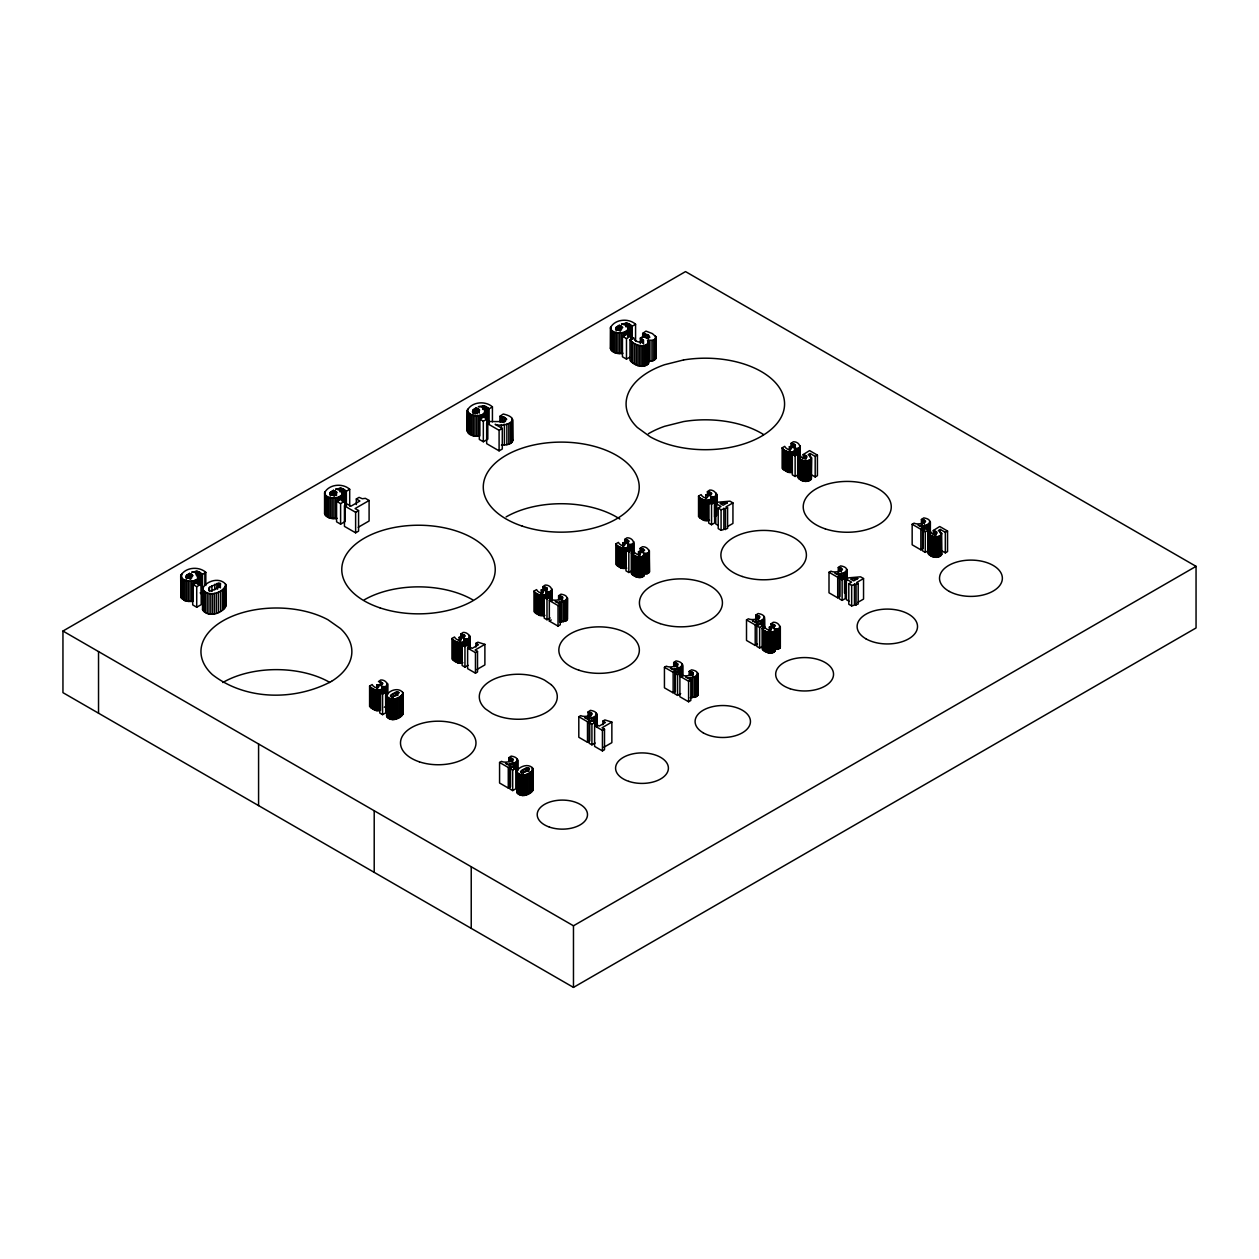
<?xml version="1.0" encoding="UTF-8"?>
<svg xmlns="http://www.w3.org/2000/svg" width="1259" height="1259" viewBox="0 0 1259 1259"><rect width="100%" height="100%" fill="white"/><g stroke="black" fill="none" stroke-linecap="round" stroke-linejoin="round"><path stroke-width="1.5" d="M382.39 692.245L381.807 686.312C390.558 688.657 387.473 679.561 380.769 679.97L378.487 681.575C386.828 683.448 381.556 684.849 376.834 684.833L376.834 688.579M464.744 644.702L464.162 638.769C472.912 641.099 469.827 632.018 463.123 632.427L460.825 634.032L460.825 637.762M542.881 590.392L542.881 586.663L545.178 585.057C551.867 584.648 554.967 593.729 546.217 591.384C548.436 597.632 535.61 595.46 533.989 591.116L536.554 589.621C537.436 592.06 542.802 594.799 543.432 591.384L541.244 589.92L541.244 593.65M624.716 543.148L624.716 539.419L626.998 537.813C633.702 537.404 636.786 546.485 628.036 544.156C630.255 550.388 617.429 548.216 615.824 543.872L618.389 542.393C619.255 544.817 624.621 547.555 625.251 544.14L623.063 542.676L623.063 546.422M640.327 343.676L640.327 338.073C649.628 342.81 634.394 344.195 633.655 337.648L629.988 339.757L629.988 360.31C633.922 365.519 643.853 369.202 648.527 363.269L648.574 342.165L647.441 340.166L652.854 340.308L655.278 339.017L655.892 336.798L652.414 333.604L645.961 331.101L642.688 333.399L642.688 337.144M648.527 363.269L648.574 342.165M640.17 552.072L640.17 548.342L642.452 546.736C649.156 546.327 652.241 555.424 643.491 553.079C645.71 559.326 632.884 557.139 631.278 552.795L633.844 551.316C634.709 553.74 640.076 556.478 640.721 553.063L638.518 551.599L638.518 555.345M631.278 552.795L631.278 573.333C633.324 577.236 643.727 580.021 643.994 574.277M707.416 495.401L707.416 491.655L709.714 490.05C716.418 489.641 719.503 498.737 710.753 496.392C712.972 502.64 700.146 500.468 698.54 496.109L701.106 494.63C701.971 497.069 707.338 499.792 707.967 496.392L705.78 494.929L705.78 498.658M770.98 627.596L770.98 623.866L773.262 622.261C779.966 621.852 783.051 630.932 774.301 628.603C776.52 634.835 763.694 632.663 762.088 628.32L764.654 626.84C765.519 629.264 770.886 632.002 771.531 628.587L769.328 627.124L769.328 630.869M762.088 628.32L762.088 648.857C764.134 652.76 774.537 655.546 774.804 649.801M791.03 447.134L791.03 443.388L793.312 441.783C800.016 441.374 803.1 450.47 794.366 448.125C796.569 454.373 783.759 452.201 782.138 447.842L784.703 446.363C785.569 448.802 790.935 451.525 791.581 448.125L789.377 446.662L789.377 450.392M499.902 416.351L503.27 414.022C522.627 418.397 506.307 428.107 495.117 424.33L502.294 428.469L502.294 449.007L499.099 450.848L486.666 443.672L486.666 423.134L489.436 421.545L503.033 421.576L506.732 419.278L504.025 417.17L499.902 416.351L499.902 421.954M501.428 445.135C505.174 444.931 511.784 445.041 512.712 440.351L512.712 419.814M508.825 757.713L511.185 756.092C523.886 758.091 513.326 766.904 505.488 763.3L510.509 766.196L510.509 786.749L508.274 788.04L499.571 783.019L499.571 762.466L501.507 761.349C505.803 763.867 519.888 759.57 508.825 757.713L508.825 761.459M558.603 595.79L560.947 594.169C573.648 596.168 563.088 604.981 555.25 601.377L560.271 604.273L560.271 624.81L558.036 626.101L549.333 621.08L549.333 600.543L551.269 599.426C555.565 601.928 569.65 597.632 558.603 595.79L558.603 599.536M559.657 601.566L559.657 622.103L565.999 620.907L567.368 618.169M588.063 711.98L590.424 710.344C603.124 712.358 592.564 721.155 584.711 717.567L589.731 720.463L589.731 741L587.497 742.291L578.81 737.27L578.81 716.733L580.729 715.616C585.042 718.118 599.127 713.822 588.063 711.98L588.063 717.583M673.707 662.533L676.052 660.912C688.752 662.911 678.192 671.708 670.355 668.12L675.375 671.016L675.375 691.553L673.14 692.843L664.437 687.823L664.437 667.286L666.373 666.168C670.669 668.671 684.754 664.374 673.707 662.533L673.707 666.263M690.215 697.769L696.573 696.573L697.927 693.835M838.274 567.526L840.619 565.889C853.334 567.903 842.759 576.701 834.922 573.113L839.942 576.008L839.942 596.546L837.707 597.836L829.004 592.816L829.004 572.278L830.94 571.161C835.252 573.663 849.321 569.367 838.274 567.526L838.274 573.128M921.415 519.511L923.776 517.89C936.476 519.888 925.9 528.701 918.063 525.097L923.083 527.993L923.083 548.546L920.848 549.837L912.161 544.801L912.161 524.263L914.081 523.146C918.393 525.648 932.478 521.368 921.415 519.511L921.415 525.113M225.487 584.019L225.88 585.073C222.843 593.257 207.593 597.647 202.526 588.976C205.595 581.013 219.271 576.89 225.487 584.019L225.88 605.626C222.843 613.794 207.593 618.185 202.526 609.513L203.187 607.326M402.062 712.059L403.006 713.538C400.881 719.251 390.211 722.336 386.655 716.261L387.3 685.51M516.804 770.886L516.741 771.657C520.297 777.732 530.968 774.647 533.092 768.919C529.52 762.923 520.014 765.944 516.804 770.886L516.741 792.194C520.297 798.269 530.968 795.184 533.092 789.472L532.164 787.992L532.164 767.455M403.006 692.985C400.881 698.714 390.211 701.798 386.655 695.723C388.732 689.979 399.481 686.91 403.006 692.985L402.927 714.294M202.526 609.513L202.494 574.293L197.112 571.256L191.73 572.137C198.859 571.35 201.251 580.053 193.209 580.808L193.209 601.346L185.12 600.811L180.855 597.364L180.698 575.898C184.947 567.211 198.843 565.936 205.815 572.373L205.815 585.435M180.966 574.749L180.855 597.364M337.082 518.283C332.706 519.322 325.987 518.252 324.57 513.373L324.57 492.82C328.835 484.148 342.731 482.874 349.703 489.295L349.703 506.102M324.57 513.373L325.625 511.06M489.106 423.748L489.106 408.813L483.724 405.791L478.341 406.673C485.47 405.87 487.863 414.589 479.821 415.344L479.821 435.882C475.446 436.92 468.726 435.85 467.309 430.956L467.309 410.418C471.558 401.747 485.455 400.472 492.426 406.893L492.426 421.828M467.309 430.956L467.577 409.285M622.969 353.228C618.578 354.267 611.874 353.212 610.442 348.318L610.442 327.781C614.707 319.094 628.603 317.835 635.575 324.255L635.575 341.047M610.442 348.318L611.496 346.005M648.574 362.702L647.441 360.703L652.854 360.845L656.049 358.123L655.892 336.798M643.491 573.616L647.283 573.711L649.518 571.806L649.109 550.183M774.301 649.14L778.093 649.235L780.328 647.331L780.328 626.793M803.179 458.323L803.179 454.578C812.244 456.608 802.424 461.549 800.283 455.38L797.702 456.875L797.702 477.413C800.74 481.394 807.664 483.173 811.331 479.128L811.536 457.946L808.184 454.641L810.151 453.508L815.187 456.419L817.421 455.128L817.421 475.666L815.187 476.956L811.835 475.021M811.331 479.128L811.457 457.3M927.663 524.61L927.836 553.315C930.81 557.422 938.773 559.342 941.685 554.385L941.59 533.218L938.317 530.558L940.284 529.425L945.32 532.321L947.555 531.03L947.555 551.568L945.32 552.858L940.284 549.963M382.563 688.106C379.289 692.261 372.349 689.68 369.595 686.029L372.16 684.55C373.026 686.973 378.392 689.712 379.022 686.297L376.834 684.833M464.917 640.563C461.644 644.718 454.688 642.137 451.95 638.486L454.515 637.007C455.38 639.43 460.747 642.169 461.376 638.754L459.189 637.29L459.189 641.036M648.527 342.731C643.853 348.664 633.922 344.982 629.988 339.757M689.161 671.456C700.209 673.297 686.139 677.594 681.827 675.092L679.891 676.209L679.891 696.746L688.594 701.767L690.829 700.476L690.829 679.939L685.809 677.043C693.646 680.631 704.222 671.834 691.506 669.835L689.161 671.456L689.161 675.186M757.446 644.167L755.211 645.458L746.508 640.438L746.508 619.9L755.211 624.92L757.446 623.63L752.426 620.734C760.263 624.338 770.823 615.525 758.123 613.526L755.778 615.147L755.778 620.75M180.966 595.302L181.737 573.585M186.395 575.473L185.844 577.314L188.582 578.274L193.036 575.599L189.527 573.396L186.395 575.473L186.395 579.203M330.267 492.395L329.732 494.236L332.455 495.212L336.908 492.521L333.415 490.318L330.267 492.395L330.267 496.14M473.006 409.993L472.455 411.835L475.194 412.81L479.648 410.119L476.138 407.916L473.006 409.993L473.006 413.739M616.139 327.356L615.604 329.197L618.326 330.157L622.78 327.482L619.286 325.278L616.139 327.356L616.139 331.086M714.53 496.502L714.53 517.04L716.623 515.655L716.67 494.032M797.702 456.875C800.74 460.857 807.664 462.635 811.331 458.575M933.312 534.225L933.312 530.495C942.377 532.526 932.557 537.467 930.417 531.282L927.836 532.777C930.81 536.885 938.773 538.805 941.685 533.847L941.59 533.218M324.57 492.82C327.309 504.906 354.975 493.229 335.618 489.074L341 488.193L346.367 491.215L346.367 506.149M610.442 327.781C613.18 339.867 640.847 328.174 621.49 324.019L626.872 323.138L632.254 326.175L632.254 339.238M209.419 587.323C203.974 600.449 236.975 573.569 209.419 587.323L209.419 591.053M391.486 694.559L390.353 696.085L392.965 696.825L399.308 692.607L396.695 691.868L391.486 694.559L391.486 698.289M521.572 770.492L520.439 772.019L523.067 772.758L529.409 768.541L526.797 767.801L521.572 770.492L521.572 774.222M387.3 706.047L384.325 707.165M844.521 572.625L844.521 593.162L846.41 592.123M803.179 454.578L809.584 450.596L817.421 455.128M933.312 530.495L939.718 526.514L947.555 531.03M62.95 631.042L685.526 271.598L1196.05 566.345L1196.05 627.958L573.474 987.402L62.95 692.655L62.95 631.042L573.474 925.79L1196.05 566.345M202.494 574.293L205.815 572.373M346.367 491.215L349.703 489.295M489.106 408.813L492.426 406.893M632.254 326.175L635.575 324.255M192.706 584.365L197.159 581.784L201.188 584.097L201.188 604.65L196.719 607.216L192.706 604.902L192.706 584.365L196.719 586.678L201.188 584.097M336.578 501.287L341.047 498.721L345.06 501.035L345.06 521.572L340.607 524.153L336.578 521.824L336.578 501.287L340.607 503.616L345.06 501.035M479.317 418.885L483.771 416.304L487.8 418.633L487.8 439.171L483.33 441.752L479.317 439.422L479.317 418.885L483.33 421.214L487.8 418.633M629.453 357.383L626.478 359.098L622.45 356.785L622.45 336.247L626.919 333.666L630.948 335.98L630.948 339.725M622.45 336.247L626.478 338.561L630.948 335.98M358.201 527.301L369.092 521.021L369.092 500.484L355.085 508.557L358.579 510.572L358.579 531.125L355.62 532.825L344.447 526.372L344.447 505.835L347.39 504.119L350.962 506.181L359.901 501.019L356.328 498.957L356.328 504.56M356.328 498.957L359.098 497.368L362.324 498.737L365.393 498.344L369.092 500.484M640.327 338.073L643.318 336.342L646.843 337.994L649.864 337.302L648.416 335.067L642.688 333.399M344.447 505.835L355.62 512.287L358.579 510.572M486.666 423.134L499.099 430.31L502.294 428.469M459.189 637.29C463.91 637.306 469.182 635.889 460.825 634.032M541.244 589.92C545.965 589.936 551.222 588.52 542.881 586.663M623.063 542.676C627.785 542.692 633.057 541.276 624.716 539.419M705.78 494.929C710.501 494.944 715.773 493.528 707.416 491.655M789.377 446.662C794.114 446.662 799.371 445.261 791.03 443.388M379.777 692.481L382.893 690.687L385.71 692.308L382.594 694.118L379.777 692.481L379.777 713.035L382.594 714.656L385.71 712.846L385.584 686.407M462.132 644.938L465.248 643.144L468.065 644.765L464.949 646.559L462.132 644.938L462.132 665.476L464.949 667.113L468.065 665.303M544.187 597.569L547.303 595.759L550.12 597.396L546.988 599.19L544.187 597.569L544.187 618.106L546.988 619.743L550.12 617.933M626.006 550.325L629.122 548.531L631.939 550.152L628.823 551.961L626.006 550.325L626.006 570.862L628.823 572.499L631.939 570.689M708.723 502.577L711.839 500.767L714.656 502.388L714.656 522.941L711.54 524.735L708.723 523.114L708.723 502.577L711.54 504.198L714.656 502.388M792.32 454.31L795.452 452.5L798.269 454.121L795.137 455.931L792.32 454.31L792.32 474.848L795.137 476.469L798.269 474.674L798.143 448.22M718.385 525.507L715.789 524.012L715.789 503.474L717.992 502.199L729.984 501.176L732.943 502.892L732.943 523.429L727.387 526.64M476.72 669.631L484.888 664.909L484.888 644.372L475.084 650.037L477.523 651.438L477.523 671.976L475.461 673.172L467.624 668.655L467.624 648.117L469.701 646.921L469.78 635.874M475.949 647.047L475.949 643.318L477.885 642.2L484.888 644.372M638.518 551.599C643.239 551.615 648.511 550.199 640.17 548.342M732.943 502.892L726.002 506.905L727.592 507.833L727.592 528.371L721.077 530.291L718.212 528.623L718.212 508.085L720.998 506.48L715.789 503.474M718.212 508.085L721.077 509.738L727.592 507.833M467.624 648.117L475.461 652.634L477.523 651.438M549.333 600.543L558.036 605.563L560.271 604.273M549.333 621.08L551.269 619.963M746.508 619.9L748.444 618.783C752.74 621.285 766.825 616.989 755.778 615.147M499.571 762.466L508.274 767.486L510.509 766.196M578.81 716.733L587.497 721.753L589.731 720.463M664.437 667.286L673.14 672.306L675.375 671.016M829.004 572.278L837.707 577.299L839.942 576.008M912.161 524.263L920.848 529.284L923.083 527.993M680.678 693.599L677.562 695.393L674.745 693.772L674.745 673.235L677.861 671.425L680.678 673.061L680.678 676.791M762.749 646.213L759.633 648.023L756.816 646.386L756.816 625.849L759.932 624.055L762.749 625.676L762.749 629.406M515.812 768.242L512.995 766.621L509.879 768.415L512.681 770.052L515.812 768.242L515.812 788.779L512.681 790.589L509.879 788.968L509.895 763.489M595.051 722.493L592.234 720.872L589.102 722.682L591.919 724.303L595.051 722.493L595.051 726.238M674.745 673.235L677.562 674.855L680.678 673.061M756.816 625.849L759.633 627.47L762.749 625.676M845.245 578.038L842.444 576.417L839.312 578.227L842.129 579.848L845.245 578.038L845.245 598.576L842.129 600.386L839.312 598.765L839.344 573.301M928.402 530.039L925.585 528.418L922.454 530.212L925.271 531.849L928.402 530.039L928.402 550.576L925.271 552.386L922.454 550.75L922.485 525.286M603.691 747.358L611.858 742.653L611.858 722.099L602.054 727.765L604.509 729.181L604.509 749.719L602.432 750.915L594.61 746.398L594.61 725.845L596.672 724.665L599.174 726.097L605.437 722.493L602.935 721.045L602.935 724.775M602.935 721.045L604.871 719.928L611.858 722.099M769.328 627.124C774.049 627.139 779.321 625.723 770.98 623.866M863.548 578.542L856.592 582.555L858.197 583.468L858.197 604.005L851.666 605.925L848.802 604.273L848.802 583.735L851.588 582.13L846.378 579.109L848.597 577.834L860.574 576.827L863.548 578.542L863.548 599.079L857.977 602.29M848.802 583.735L851.666 585.388L858.197 583.468M594.61 725.845L602.432 730.362L604.509 729.181M679.891 676.209L688.594 681.229L690.829 679.939M589.133 717.756L589.102 743.219L591.919 744.84L595.051 743.03M698.54 496.109L698.54 516.662L704.096 520.423L709.494 520.376M615.824 543.872L615.824 564.41L621.379 568.187L626.777 568.139M533.989 591.116L533.989 611.654L539.56 615.415L544.958 615.368M451.95 638.486L451.95 659.024L457.505 662.785L462.903 662.753M369.595 686.029L369.595 706.567L376.268 710.611L380.548 710.296L380.548 689.759M467.309 410.418C468.726 415.313 475.446 416.383 479.821 415.344M180.698 575.898C182.114 580.777 188.834 581.847 193.209 580.808M782.138 447.842L782.138 468.379L788.826 472.424L792.1 472.408L792.1 451.871M848.991 601.157L846.378 599.662L846.41 571.586M475.949 643.318L478.451 644.75L472.188 648.369L469.701 646.921M329.575 682.504L327.969 681.387A75.461 43.577 0 0 0 222.812 682.535M200.181 592.879L202.494 594.83M224.543 603.517L225.487 604.572M779.919 646.245L780.328 647.331M941.307 553.22L941.685 554.385M512.712 440.351L511.799 438.667L511.799 418.13M656.049 358.123L655.467 336.043M945.32 532.321L945.32 552.858M941.307 532.683L941.464 555.03M940.929 535.122L940.929 555.66M940.284 529.425L940.284 533.155M940.048 535.752L940.048 556.289M939.072 536.208L939.072 556.746M938.018 536.554L938.018 557.092M936.901 536.743L936.901 557.281M935.988 531.66L935.988 535.39M935.72 536.79L935.72 557.328M934.619 530.983L934.54 557.233M933.375 536.444L933.375 556.982M932.179 536.035L932.179 556.572M930.952 535.405L930.952 555.943M930.385 521.934L930.338 533.722M930.181 521.352L930.181 532.557M929.787 534.666L929.787 555.203M929.567 523.587L929.567 532.919M928.827 524.09L928.827 533.423M928.922 533.973L928.922 554.511M926.278 524.987L926.278 528.733M925.271 531.849L925.271 552.386M924.578 525.208L924.578 530.81M924.295 520.093L924.295 523.823M923.193 519.778L923.193 523.524M922.139 519.605L922.139 525.208M920.848 529.284L920.848 549.837M856.057 584.695L856.057 605.249M854.468 583.783L854.468 604.32M851.666 585.388L851.666 605.925M847.244 569.934L847.197 579.848M847.039 569.351L846.929 580.399M845.686 572.09L845.686 592.627M843.137 572.987L843.137 578.589M842.129 579.848L842.129 600.386M841.437 573.223L841.437 578.825M841.154 568.092L841.154 571.822M840.052 567.793L840.052 571.523M838.982 567.604L838.982 571.334M837.707 577.299L837.707 597.836M815.187 456.419L815.187 476.956M810.796 459.22L810.796 479.758M810.151 453.508L810.151 457.237M809.915 459.834L809.915 480.371M808.939 460.306L808.939 480.844M807.885 460.637L807.885 481.174M806.767 460.841L806.767 481.379M805.854 455.742L805.854 459.472M805.587 460.873L805.587 481.426M804.47 455.066L804.47 458.811M804.407 460.778L804.407 481.316M803.242 460.526L803.242 481.08M802.046 460.117L802.046 480.655M800.818 459.504L800.818 480.041M800.268 445.765L800.236 458.04M799.843 447.323L799.843 456.655M799.654 458.748L799.654 479.301M799.229 447.763L799.229 457.096M798.773 458.056L798.773 478.593M796.884 448.456L796.884 454.043M795.578 448.424L795.578 454.027M795.043 444.553L795.043 448.283M795.153 449.526L794.933 454.058M795.137 455.931L795.137 476.469M794.586 450.738L794.586 454.483M794.051 444.097L794.051 447.842M793.091 451.572L793.091 455.302M792.902 443.75L792.902 447.48M791.045 452.012L791.045 472.566M789.944 452.028L789.944 472.566M789.897 446.945L789.897 450.691M788.826 451.887L788.826 472.424M787.709 451.619L787.709 472.156M786.56 451.194L786.56 471.732M785.38 450.58L785.38 471.118M784.152 449.809L784.152 470.347M783.224 449.07L783.224 469.623M780.218 626.242L780.171 647.85M779.793 627.8L779.793 648.338M779.179 628.241L779.179 648.778M778.093 628.697L778.093 649.235M776.834 628.918L776.834 649.455M775.528 628.886L775.528 649.424M775.088 630.004L775.072 650.934M774.883 630.806L774.883 651.344M774.521 631.215L774.521 651.753M774.002 624.574L774.002 628.304M773.955 631.609L773.955 652.146M773.042 632.034L773.042 652.587M772.853 624.212L772.853 627.942M772.05 632.333L772.05 652.87M771.814 623.992L771.814 627.737M770.996 632.49L770.996 653.028M770.76 627.973L770.76 631.703M769.831 627.423L769.831 631.152M769.894 632.49L769.894 653.028M768.761 632.348L768.761 652.902M767.644 632.081L767.644 652.618M766.511 631.656L766.511 652.193M765.315 631.042L765.315 651.595M764.543 616.989L764.543 628.194L764.418 618.688M764.103 616.391L764.103 627.596M764.087 630.271L764.087 650.809M763.914 619.223L763.914 626.683M763.19 619.727L763.19 627.187M763.174 629.547L763.174 650.085M762.025 620.246L762.025 625.849M760.641 620.624L760.641 624.354M759.633 627.47L759.633 648.023M758.941 620.844L758.941 624.59M758.658 615.73L758.658 619.459M757.556 615.415L757.556 619.145M756.832 620.923L756.832 624.653M756.486 615.226L756.486 620.829M755.211 624.92L755.211 645.458M725.467 509.061L725.467 529.598M723.862 508.132L723.862 528.67M721.077 509.738L721.077 530.291M716.78 494.582L716.78 502.058M716.371 493.512L716.245 516.127M715.883 492.961L715.883 502.294M715.631 496.03L715.631 516.568M713.271 496.723L713.271 502.325M711.98 496.691L711.98 502.294M711.54 497.793L711.508 501.916M711.54 504.198L711.54 524.735M711.256 497.053L711.335 502.341M710.753 496.392L710.753 501.995M710.438 492.363L710.438 496.109M710.406 499.414L710.406 503.144M709.494 499.839L709.494 503.569M709.305 492.017L709.305 495.747M708.502 500.138L708.502 520.675M708.266 491.797L708.266 495.527M707.448 500.295L707.448 520.833M706.346 500.295L706.346 520.833M705.213 500.153L705.213 520.691M704.096 499.886L704.096 520.423M702.963 499.461L702.963 519.998M701.767 498.847L701.767 519.385M700.539 498.076L700.539 518.614M699.626 497.336L699.626 517.89M697.927 673.297L698.084 694.999M697.801 674.997L697.801 695.535M697.486 672.699L697.486 678.302M697.297 675.532L697.297 696.07M696.573 676.036L696.573 696.573M695.409 676.555L695.409 697.093M694.024 676.933L694.024 697.47M693.001 672.463L693.001 676.193M692.324 677.153L692.324 697.691M692.041 672.023L692.041 675.768M690.939 671.724L690.939 675.453M690.215 677.232L690.215 680.962M689.869 671.535L689.869 675.28M688.594 681.229L688.594 701.767M682.661 664.957L682.661 676.162M682.472 664.374L682.472 675.579M682.347 666.074L682.347 675.406M682.032 663.776L682.032 674.981M681.843 666.609L681.843 675.941M681.103 667.113L681.103 674.572M679.954 667.632L679.954 675.107M678.57 668.01L678.57 673.612M677.547 663.54L677.547 667.27M677.562 674.855L677.562 695.393M676.87 668.23L676.87 673.833M676.587 663.1L676.587 666.845M675.485 662.801L675.485 666.53M674.761 668.309L674.761 672.038M674.415 662.612L674.415 666.357M673.14 672.306L673.14 692.843M655.829 338.325L655.829 358.862M655.278 339.017L655.278 359.555M654.412 339.647L654.412 360.184M652.854 340.308L652.854 360.845M651.045 340.622L651.045 361.16M649.408 550.718L649.376 572.326M649.188 340.575L649.188 361.128M648.983 552.276L648.983 572.814M648.416 335.067L648.416 338.797M648.369 552.717L648.369 573.254M648.149 341.11L648.275 363.851M647.755 343.896L647.755 364.433M647.283 553.173L647.283 573.711M647 334.406L647 338.152M646.953 344.462L646.953 365M646.024 553.393L646.024 573.931M645.647 345.076L645.647 365.629M645.363 333.903L645.363 337.632M644.718 553.362L644.718 573.899M644.23 345.501L644.23 366.039M644.278 554.479L644.262 575.41M643.9 333.604L643.9 337.333M643.994 553.74L644.073 575.819M643.711 555.691L643.711 576.229M643.475 340.15L643.475 343.88M643.192 549.05L643.192 552.78M643.144 556.085L643.144 576.622M642.719 345.721L642.719 366.259M642.373 339.269L642.373 343.015M642.043 548.688L642.043 552.418M642.232 556.525L642.232 577.063M641.24 556.808L641.24 577.346M641.067 338.482L641.067 342.228M641.146 345.737L641.146 366.275M641.02 548.483L641.02 552.213M640.186 556.966L640.186 577.503M639.95 552.449L639.95 556.179M639.541 345.533L639.541 366.07M639.021 551.898L639.021 555.628M639.084 556.966L639.084 577.519M637.935 345.155L637.935 365.692M637.967 556.84L637.967 577.377M636.849 556.557L636.849 577.11M636.314 344.541L636.314 365.079M635.701 556.132L635.701 576.669M634.615 343.66L634.615 364.213M634.505 555.518L634.505 576.071M633.954 541.795L633.907 554.07M633.529 543.353L633.529 552.685M633.277 554.747L633.277 575.284M632.852 342.558L632.852 363.096M632.915 543.794L632.915 551.253M632.364 554.023L632.364 574.56M631.813 544.25L631.939 553.881M631.546 341.519L631.546 362.057M631.294 325.231L631.294 340.166M630.554 544.47L630.554 550.073M629.925 324.224L629.925 335.429M629.264 544.439L629.264 550.041M628.933 323.72L628.933 334.925M628.823 545.556L628.619 550.089M628.823 551.961L628.823 572.499M628.461 327.796L628.477 336.169M628.54 544.817L628.54 550.419M628.21 327.183L628.099 335.224M627.911 323.358L627.911 336.436M628.036 544.156L628.036 549.758M627.753 326.569L627.753 335.901M627.737 540.127L627.737 543.857M627.234 330.566L627.234 334.296M626.872 323.138L626.872 326.884M626.589 539.765L626.589 543.495M626.777 547.586L626.777 551.332M626.478 338.561L626.478 359.098M625.817 323.059L625.817 326.789M625.817 331.542L625.817 335.272M625.786 547.885L625.786 568.423M625.55 539.56L625.55 543.29M624.732 548.043L624.732 568.58M624.433 332.203L624.433 335.948M623.567 542.975L623.567 546.705M623.63 548.043L623.63 568.58M622.969 332.691L622.969 336.436M622.497 547.901L622.497 568.454M621.474 326.081L621.474 329.811M621.395 332.99L621.395 353.527M621.379 547.634L621.379 568.187M620.451 325.609L620.451 331.211M620.246 547.209L620.246 567.746M619.743 333.084L619.743 353.637M619.286 325.278L619.286 330.865M619.05 546.595L619.05 567.148M618.232 325.861L618.232 329.59M618.059 332.99L618.059 353.527M617.823 545.824L617.823 566.361M616.989 326.648L616.989 330.377M616.91 545.1L616.91 565.637M616.438 332.675L616.438 353.212M614.88 332.156L614.88 352.693M613.369 331.4L613.369 351.938M612.079 330.535L612.079 351.072M611.166 329.638L611.166 350.175M610.709 326.632L610.615 349.247M602.432 730.362L602.432 750.915M597.034 714.404L596.986 726.175M596.829 713.806L596.719 726.726M596.388 713.223L596.388 726.286M596.215 716.041L596.215 725.373M595.476 716.544L595.476 725.876M594.311 717.079L594.311 722.682M592.926 717.441L592.926 721.187M591.919 724.303L591.919 744.84M591.226 717.677L591.226 721.407M590.943 712.547L590.943 716.277M589.841 712.248L589.841 715.978M588.787 712.059L588.787 717.661M587.497 721.753L587.497 742.291M573.474 925.79L573.474 987.402M567.557 598.214L567.526 619.334M567.368 597.632L567.242 619.884M566.739 599.866L566.739 620.404M565.999 600.37L565.999 620.907M564.85 600.889L564.85 621.442M563.45 601.267L563.45 621.804M562.443 596.797L562.443 600.527M561.766 601.487L561.766 622.025M561.483 596.373L561.483 600.102M560.381 596.058L560.381 599.788M559.311 595.869L559.311 599.614M558.036 605.563L558.036 626.101M552.134 589.039L552.229 600.779M551.694 590.581L551.694 599.929M551.096 591.022L551.096 600.37M549.994 591.494L550.12 601.125M548.735 591.714L548.735 597.317M547.429 591.683L547.429 597.285M546.894 587.827L546.894 591.557M547.004 592.784L546.799 597.333M546.988 599.19L546.988 619.743M546.705 592.06L546.705 595.79M546.437 594.012L546.437 597.742M546.217 591.384L546.217 596.986M545.902 587.371L545.902 591.101M545.871 594.405L545.871 598.135M544.754 587.009L544.754 590.739M543.967 595.129L543.967 615.667M543.731 586.788L543.731 590.534M542.897 595.287L542.897 615.824M542.676 590.77L542.676 594.5M541.795 595.287L541.795 615.824M541.748 590.219L541.748 593.949M540.678 595.145L540.678 615.682M539.56 594.877L539.56 615.415M538.427 594.453L538.427 614.99M537.231 593.839L537.231 614.376M536.004 593.068L536.004 613.605M535.091 592.344L535.091 612.881M533.092 768.919L533.029 790.227M532.825 768.195L532.62 790.998M531.88 771.248L531.88 791.785M530.842 772.066L530.842 792.603M529.504 772.916L529.504 793.453M528.906 767.99L528.906 771.72M527.946 767.691L527.946 771.421M527.993 773.703L527.993 794.24M526.797 767.801L526.797 771.531M526.561 774.316L526.561 794.854M525.302 768.336L525.302 772.066M525.192 774.741L525.192 795.279M523.854 774.977L523.854 795.515M523.335 769.375L523.335 773.105M522.548 775.009L522.548 795.546M521.273 774.836L521.273 795.373M520.014 774.442L520.014 794.996M518.755 773.844L518.755 794.382M517.795 760.137L517.748 770.052M517.701 773.12L517.701 793.658M517.606 759.555L517.606 770.76M517.166 758.957L517.166 770.162M516.977 761.789L516.977 771.122M517.04 772.397L517.04 792.934M516.237 762.293L516.237 771.625M515.073 762.828L515.073 768.431M513.688 763.19L513.688 768.793M512.681 770.052L512.681 790.589M512.429 418.964L512.649 441.169M512.681 758.721L512.681 762.45M512.256 421.403L512.256 441.956M511.988 763.41L511.988 767.156M511.721 758.296L511.721 762.025M511.547 422.158L511.547 442.696M510.619 757.981L510.619 761.726M510.493 422.882L510.493 443.42M509.549 757.808L509.549 761.538M508.825 423.638L508.825 444.175M508.274 767.486L508.274 788.04M506.858 424.173L506.858 444.71M505.41 417.783L505.41 421.513M504.418 424.488L504.418 445.025M504.025 417.17L504.025 422.772M502.451 416.729L502.451 422.332M501.428 424.598L501.428 428.328M500.925 416.461L500.925 422.064M499.099 430.31L499.099 450.848M488.162 407.885L488.162 422.819M486.792 406.877L486.792 423.685M485.785 406.374L485.785 419.436M485.313 410.45L485.313 417.909M485.061 409.82L484.951 417.862M484.762 406.012L484.762 417.217M484.605 409.206L484.605 416.682M484.101 413.204L484.101 416.949M483.724 405.791L483.724 409.521M483.33 421.214L483.33 441.752M482.669 405.713L482.669 409.443M482.669 414.18L482.669 417.909M481.284 414.856L481.284 418.586M479.223 409.38L479.223 413.109M478.341 408.719L478.341 412.464M478.247 415.627L478.247 436.165M477.303 408.262L477.303 413.865M476.594 415.738L476.594 436.275M476.138 407.916L476.138 413.519M475.461 652.634L475.461 673.172M475.084 408.498L475.084 414.101M474.911 415.643L474.911 436.181M473.84 409.301L473.84 413.031M473.29 415.328L473.29 435.866M471.732 414.793L471.732 435.331M471.228 866.759L471.228 928.371M470.221 414.054L470.221 434.591M470.079 636.409L470.032 648.684M469.654 637.967L469.654 647.299M469.292 635.339L469.292 648.401M468.93 413.172L468.93 433.726M469.04 638.407L469.04 647.74M468.018 412.275L468.018 432.813M467.939 638.864L468.065 648.495M467.467 411.363L467.467 431.9M466.68 639.084L466.68 644.687M465.389 639.053L465.389 644.655M464.949 640.17L464.949 643.9M464.949 646.559L464.949 667.113M464.665 639.43L464.665 643.16M464.162 638.769L464.162 644.372M463.847 634.741L463.847 638.47M463.816 641.775L463.816 645.505M462.903 642.2L462.903 645.946M462.714 634.379L462.714 638.108M461.911 642.499L461.911 663.037M461.675 634.158L461.675 637.904M460.857 642.657L460.857 663.194M460.621 638.14L460.621 641.87M459.755 642.657L459.755 663.194M459.692 637.589L459.692 641.319M458.622 642.515L458.622 663.068M457.505 642.247L457.505 662.785M456.372 641.822L456.372 662.36M455.176 641.209L455.176 661.762M453.948 640.438L453.948 660.975M453.035 639.714L453.035 660.251M402.723 692.261L402.518 715.065M401.794 695.314L401.794 715.852M400.74 696.133L400.74 716.67M399.402 696.982L399.402 717.52M397.844 691.758L397.844 695.487M397.891 697.769L397.891 718.307M396.695 691.868L396.695 695.597M396.459 698.383L396.459 718.92M395.2 692.403L395.2 696.148M395.09 698.808L395.09 719.345M393.752 699.044L393.752 719.581M393.233 693.441L393.233 699.044M392.462 699.075L392.462 719.613M391.187 698.902L391.187 719.44M389.928 698.525L389.928 719.062M388.669 697.911L388.669 718.448M387.725 683.952L387.678 694.354M387.615 697.187L387.615 717.724M387.426 683.417L387.426 692.765M386.938 696.463L386.938 717M386.686 685.95L386.655 716.261M384.325 686.627L384.325 692.23M383.035 686.596L383.035 692.198M382.594 687.713L382.594 691.443M382.594 694.118L382.594 714.656M382.311 686.973L382.311 692.576M382.028 688.925L382.028 692.655M381.508 682.284L381.508 686.013M381.461 689.318L381.461 693.048M380.36 681.922L380.36 685.667M379.557 690.042L379.557 710.595M378.503 690.2L378.503 710.737M377.401 690.2L377.401 710.753M377.338 685.132L377.338 688.862M376.268 690.074L376.268 710.611M375.151 689.79L375.151 710.344M374.206 810.749L374.206 872.361M374.017 689.365L374.017 709.919M372.821 688.767L372.821 709.305M371.594 687.981L371.594 708.518M370.681 687.257L370.681 707.794M355.62 512.287L355.62 532.825M345.422 490.286L345.422 505.221M344.053 489.279L344.053 502.341M343.046 488.775L343.046 499.98M342.59 492.851L342.605 501.224M342.338 492.222L342.228 500.279M342.039 488.413L342.039 499.618M341.866 491.624L341.866 500.956M341.362 495.621L341.362 499.351M341 488.193L341 491.923M340.607 503.616L340.607 524.153M339.946 488.114L339.946 491.844M339.946 496.581L339.946 500.311M338.561 497.258L338.561 500.988M337.082 497.746L337.082 501.475M336.499 491.781L336.499 495.511M335.602 491.12L335.602 494.866M335.523 498.045L335.523 518.582M334.579 490.664L334.579 496.266M333.855 498.139L333.855 518.677M333.415 490.318L333.415 495.92M332.36 490.9L332.36 494.645M332.187 498.045L332.187 518.582M331.101 491.702L331.101 495.432M330.566 497.73L330.566 518.267M328.992 497.195L328.992 517.732M327.497 496.455L327.497 516.993M326.207 495.59L326.207 516.127M325.278 494.677L325.278 515.23M324.838 491.687L324.743 514.302M258.583 743.99L258.583 805.618M225.88 585.073L225.77 606.712M225.204 587.276L225.204 607.814M224.149 588.409L224.149 608.947M222.654 589.574L222.654 610.111M220.734 590.77L220.734 611.307M220.372 584.113L220.372 587.843M219.884 583.735L219.884 587.465M219.239 583.452L219.239 587.198M218.531 583.31L218.531 587.056M218.594 591.903L218.594 612.456M217.744 583.326L217.744 588.929M216.878 583.468L216.878 589.07M216.548 592.784L216.548 613.322M214.754 584.239L214.754 589.841M214.581 593.398L214.581 613.936M212.677 593.729L212.677 614.266M211.937 585.718L211.937 591.321M210.82 593.776L210.82 614.313M208.994 593.524L208.994 614.062M207.2 592.973L207.2 613.511M205.406 592.092L205.406 612.645M204.855 571.602L204.855 584.68M203.895 591.069L203.895 611.606M203.187 586.788L202.935 610.568M201.55 573.349L201.55 593.886M200.181 572.341L200.181 585.419M199.174 571.838L199.174 583.043M198.702 575.914L198.717 584.286M198.45 575.3L198.34 583.342M198.151 571.476L198.151 575.221M197.49 578.684L197.49 584.286M197.112 571.256L197.112 576.858M196.719 586.678L196.719 607.216M196.058 571.177L196.058 574.907M196.058 579.644L196.058 583.389M194.689 580.32L194.689 584.066M191.73 574.198L191.73 577.928M191.636 581.107L191.636 601.645M190.691 573.726L190.691 579.329M189.983 581.202L189.983 601.755M189.527 573.396L189.527 578.983M188.472 573.978L188.472 577.708M188.299 581.107L188.299 601.645M187.229 574.765L187.229 578.495M186.678 580.792L186.678 601.33M185.12 580.257L185.12 600.811M183.609 579.518L183.609 600.055M182.319 578.652L182.319 599.19M181.406 577.755L181.406 598.293M98.532 651.58L98.532 713.192M506.102 516.914A77.979 45.025 0 0 1 619.853 519.054M648.354 433.757A79.238 45.749 0 0 1 664.563 426.329L683.527 421.576A79.238 45.749 0 0 1 763.615 434.575M364.26 599.835A76.72 44.301 0 0 1 472.754 599.835M727.151 502.923L723.122 505.252L720.132 503.521L727.151 502.923M857.757 578.558L853.728 580.887L850.722 579.156L857.757 578.558M331.526 681.339C295.015 700.933 245.662 700.586 212.346 674.604A75.461 43.577 0 0 1 228.493 617.917A75.461 43.577 0 0 1 327.969 619.758L340.465 628.556A75.461 43.577 0 0 1 331.526 681.339M683.527 359.964L664.563 364.717A79.238 45.749 0 0 0 637.369 427.478L650.242 436.842A79.238 45.749 0 0 0 782.201 415.045A79.238 45.749 0 0 0 683.527 359.964M551.143 684.628L544.58 680.128A38.998 22.505 0 0 0 493.182 679.53A38.998 22.505 0 0 0 485.439 708.88L492.001 713.381A38.998 22.505 0 0 0 543.416 713.963A38.998 22.505 0 0 0 551.143 684.628M522.249 526.12A77.979 45.025 0 0 0 639.226 487.139A77.979 45.025 0 0 0 522.249 448.141A77.979 45.025 0 0 0 522.249 526.12M419.389 761.837A37.739 21.781 0 0 0 475.981 742.967A37.739 21.781 0 0 0 419.389 724.098A37.739 21.781 0 0 0 419.389 761.837M578.967 670.229A40.257 23.244 0 0 0 639.352 650.1A40.257 23.244 0 0 0 578.967 629.972A40.257 23.244 0 0 0 578.967 670.229M660.172 623.614A41.5 23.968 0 0 0 722.43 602.856A41.5 23.968 0 0 0 660.172 582.099A41.5 23.968 0 0 0 660.172 623.614M742.259 576.48A42.759 24.692 0 0 0 806.405 555.109A42.759 24.692 0 0 0 742.259 533.722A42.759 24.692 0 0 0 742.259 576.48M380.139 607.908A76.72 44.301 0 0 0 495.228 569.54A76.72 44.301 0 0 0 380.139 531.172A76.72 44.301 0 0 0 380.139 607.908M825.227 528.843A44.018 25.416 0 0 0 891.262 506.842A44.018 25.416 0 0 0 825.227 484.825A44.018 25.416 0 0 0 825.227 528.843M628.776 781.367A26.408 15.25 0 0 0 668.403 768.163A26.408 15.25 0 0 0 628.776 754.959A26.408 15.25 0 0 0 628.776 781.367M703.214 732.817A27.667 15.974 0 0 0 749.514 725.64A27.667 15.974 0 0 0 715.631 706.079A27.667 15.974 0 0 0 703.214 732.817M790.148 688.736A28.926 16.697 0 0 0 833.537 674.273A28.926 16.697 0 0 0 790.148 659.81A28.926 16.697 0 0 0 790.148 688.736M865.987 638.848A30.185 17.421 0 0 0 916.489 631.027A30.185 17.421 0 0 0 879.506 609.686A30.185 17.421 0 0 0 865.987 638.848M949.38 591.462A31.444 18.161 0 0 0 1001.534 582.413A31.444 18.161 0 0 0 961.876 560.869A31.444 18.161 0 0 0 949.38 591.462M549.349 827.053A25.149 14.526 0 0 0 587.497 814.903A25.149 14.526 0 0 0 550.199 801.904A25.149 14.526 0 0 0 549.349 827.053"/></g></svg>
